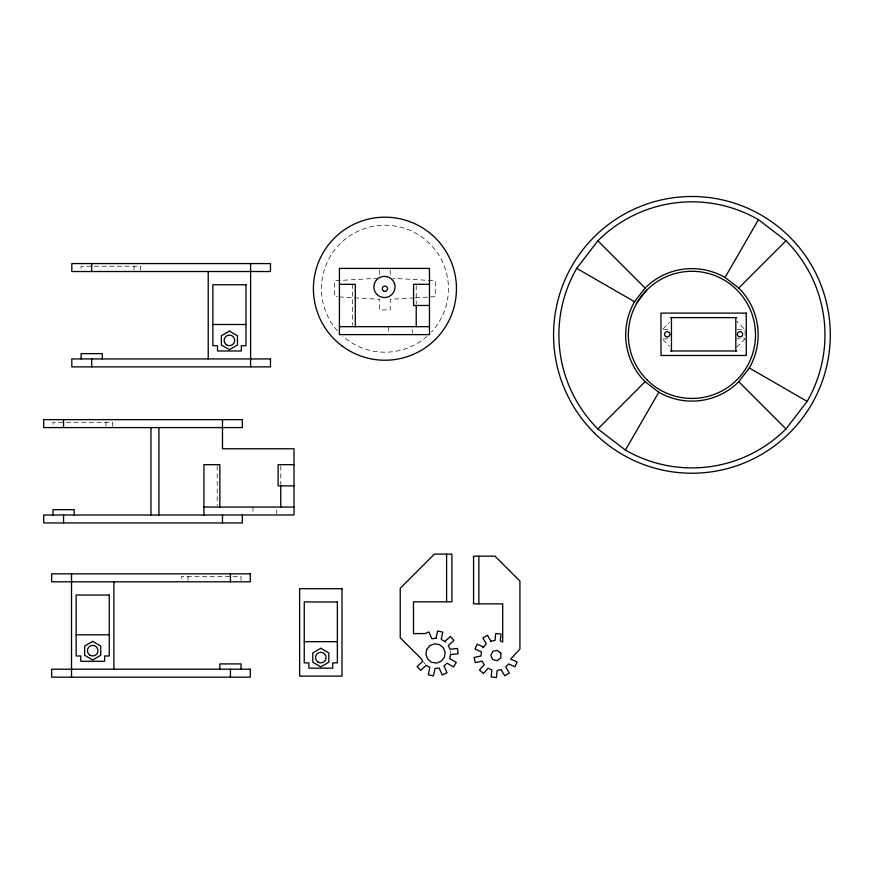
<?xml version="1.0" encoding="UTF-8"?>
<svg xmlns="http://www.w3.org/2000/svg" width="874" height="874" viewBox="0 0 874 874"><rect width="100%" height="100%" fill="white"/><g stroke="black" fill="none" stroke-linecap="round" stroke-linejoin="round"><path stroke-width="0.66" stroke-dasharray="4.37 3.28" d="M663.104 328.777L669.593 322.288M736.738 347.207L745.085 338.861L745.085 329.706L736.738 321.37M378.322 278.194L334.611 280.762L334.611 296.657L337.266 296.81M414.079 297.903L390.241 299.301L390.241 309.899L379.644 309.899L379.644 299.301L338.588 296.887M415.401 297.826L435.263 296.657L435.263 280.762L392.885 278.271M663.497 329.706L670.118 329.706M737.132 329.706L745.085 329.706M663.497 338.861L670.118 338.861M735.81 338.861L745.085 338.861M663.104 339.789L669.593 346.279M423.639 662.372L425.409 664.349M450.143 650.584L450.427 653.217M416.232 285.623L416.232 304.163M412.233 329.323L412.233 333.3M390.241 270.164L390.241 275.463M388.449 326.679L388.449 333.3M379.644 270.164L379.644 275.463M352.659 284.301L352.659 325.357M280.762 465.995L280.762 484.535M276.763 509.695L276.763 513.672M252.979 507.051L252.979 513.672M241.027 580.478L241.027 576.501L181.431 576.501L181.431 580.478M217.189 465.995L217.189 505.729M188.052 576.501L188.052 580.478M140.681 270.197L140.681 266.22L81.085 266.22L81.085 270.197M134.061 266.22L134.061 270.197M112.571 426.261L112.571 422.295L52.975 422.295L52.975 426.261M105.951 422.295L105.951 426.261M337.32 330.722A63.507 63.507 0 0 1 341.352 242.535A63.507 63.507 0 0 1 429.626 243.584A63.507 63.507 0 0 1 431.548 331.836M426.949 336.326A63.507 63.507 0 0 1 342.761 336.173"/><path stroke-width="1.31" d="M436.039 638.293L437.59 631.006L442.768 632.11L441.228 639.342L445.587 642.019M625.413 450.077A133.034 133.034 0 0 0 785.988 428.937L807.139 401.385A133.034 133.034 0 0 0 785.988 240.798L758.435 219.658A133.034 133.034 0 0 0 597.86 240.798L576.72 268.351A133.034 133.034 0 0 0 597.86 428.937L625.413 450.077L658.799 392.229A66.238 66.238 0 0 0 738.759 381.709L749.291 367.987A66.238 66.238 0 0 0 738.759 288.027L725.049 277.495A66.238 66.238 0 0 0 645.088 288.027L634.557 301.748A66.238 66.238 0 0 0 645.088 381.709L658.799 392.229M725.049 277.495L758.435 219.658M636.447 303.191L646.979 289.48M482.972 647.743L486.294 643.854L482.863 637.9L487.452 635.256L490.904 641.243M597.86 428.937L645.088 381.709M738.759 288.027L785.988 240.798M444.8 641.527L450.383 636.501L453.934 640.445L448.373 645.438L449.99 649.262L457.506 648.475L458.063 653.741L450.58 654.528L449.662 658.559L456.239 662.35L453.584 666.938L447.029 663.148L443.959 665.879L447.051 672.816L442.211 674.968L439.119 668.042L435.044 668.468L433.46 675.897L428.282 674.794L429.855 667.365L426.283 665.332L420.667 670.391L417.117 666.458L422.754 661.378L421.257 658.745L400.237 637.823L400.237 588.289L434.411 554.116L451.891 554.116L451.891 601.793L413.489 601.793L413.489 633.584L425.114 633.584L428.839 631.924L431.876 638.73L436.454 638.249M490.511 641.33L495.012 640.369L495.733 633.486L500.999 634.043L500.278 640.882L502.703 642.019L502.703 603.847L473.566 603.847L473.566 556.17L495.023 556.17L519.921 581.068L519.921 649.142L510.591 659.062L517.124 661.968L514.972 666.807L508.537 663.945L505.773 666.982L509.302 673.1L504.713 675.755L501.184 669.637L497.164 670.489L496.432 677.514L491.166 676.957L491.898 669.932L488.14 668.282L483.431 673.515L479.487 669.965L484.207 664.721L482.098 661.181L475.259 662.634L474.156 657.456L481.028 655.992L481.388 651.851L475.041 649.032L477.193 644.193L483.573 647.033M339.418 284.301L355.303 284.301L355.303 326.679M429.473 284.301L413.577 284.301L413.577 305.485L429.473 305.485M670.522 317.601L736.738 317.601M212.863 324.494L245.965 324.494M339.418 326.679L429.473 326.679M670.522 350.977L736.738 350.977M294.014 464.673L278.118 464.673L278.118 485.857L294.014 485.857M203.948 507.051L294.014 507.051M76.147 634.775L109.261 634.775M304.25 641.68L337.364 641.68M576.72 268.351L634.557 301.748M749.291 367.987L807.139 401.385M597.86 240.798L645.088 288.027M738.759 381.709L785.988 428.937M735.81 317.601L735.81 350.977M671.451 317.601L671.451 350.977M478.865 556.17L478.865 603.847M446.592 554.116L446.592 601.793M416.232 305.485L416.232 326.679M280.762 485.857L280.762 507.051M250.609 263.577L250.609 366.872M242.36 514.994L242.36 522.947L43.7 522.947L43.7 514.994L294.014 514.994L294.014 448.777L222.488 448.777L222.488 419.64M241.027 669.211L241.027 663.912L219.844 663.912L219.844 669.211M230.441 573.857L230.441 581.8M230.441 669.211L230.441 677.153M222.488 514.994L222.488 522.947M219.844 507.051L219.844 464.673L203.948 464.673L203.948 514.994M208.22 271.519L208.22 358.93M158.926 427.583L158.926 514.994M150.973 427.583L150.973 514.994M113.893 581.8L113.893 669.211M102.269 358.93L102.269 353.631L81.085 353.631L81.085 358.93M91.683 263.577L91.683 271.519M91.683 358.93L91.683 366.872M74.159 514.994L74.159 509.695L52.975 509.695L52.975 514.994M71.515 573.857L71.515 677.153M63.562 419.64L63.562 427.583M63.562 514.994L63.562 522.947M500.889 653.271L500.824 657.871L497.186 660.678L492.718 659.597L490.784 655.424L492.838 651.305L497.339 650.354L500.889 653.271M426.698 649.513L425.911 654.462L427.703 659.127L431.592 662.284L436.541 663.06L441.206 661.268L444.353 657.379L445.139 652.441L443.347 647.765L439.458 644.619L434.52 643.832L429.844 645.624L426.698 649.513M229.414 331.115L221.384 335.758L221.384 345.022L229.414 349.655L237.444 345.022L237.444 335.758L229.414 331.115M92.699 641.396L84.669 646.039L84.669 655.303L92.699 659.936L100.729 655.303L100.729 646.039L92.699 641.396M320.802 648.3L312.783 652.944L312.783 662.208L320.802 666.851L328.832 662.208L328.832 652.944L320.802 648.3M270.47 263.577L71.81 263.577L71.81 271.519L270.47 271.519L270.47 263.577M429.473 268.405L339.418 268.405L339.418 334.622L429.473 334.622L429.473 268.405M245.965 284.76L212.863 284.76L212.863 345.689L217.495 345.689L217.495 350.987L241.333 350.987L241.333 345.689L245.965 345.689L245.965 284.76M746.276 313.1L660.984 313.1L660.984 355.478L746.276 355.478L746.276 313.1M270.47 358.93L71.81 358.93L71.81 366.872L270.47 366.872L270.47 358.93M242.36 419.64L43.7 419.64L43.7 427.583L242.36 427.583L242.36 419.64M250.303 573.857L51.642 573.857L51.642 581.8L250.303 581.8L250.303 573.857M341.996 588.705L299.618 588.705L299.618 676.115L341.996 676.115L341.996 588.705M109.261 595.041L76.147 595.041L76.147 655.97L80.779 655.97L80.779 661.268L104.618 661.268L104.618 655.97L109.261 655.97L109.261 595.041M337.364 601.957L304.25 601.957L304.25 662.874L308.883 662.874L308.883 668.173L332.721 668.173L332.721 662.874L337.364 662.874L337.364 601.957M250.303 669.211L51.642 669.211L51.642 677.153L250.303 677.153L250.303 669.211M387.018 276.665L384.265 276.359A10.597 10.597 0 0 0 381.872 297.226L384.626 297.542A10.597 10.597 0 0 0 387.018 276.665M646.979 379.819A63.573 63.573 0 0 0 753.333 351.315A63.573 63.573 0 0 0 675.471 273.464A63.573 63.573 0 0 0 646.979 379.819M594.08 432.706A138.376 138.376 0 0 0 825.58 370.674A138.376 138.376 0 0 0 656.112 201.206A138.376 138.376 0 0 0 594.08 432.706M665.879 336.577A2.644 2.644 0 0 0 669.855 334.283A2.644 2.644 0 0 0 665.879 331.989A2.644 2.644 0 0 0 665.879 336.577M738.727 336.577A2.644 2.644 0 0 0 742.692 334.283A2.644 2.644 0 0 0 738.727 331.989A2.644 2.644 0 0 0 738.727 336.577M317.688 661.858A5.299 5.299 0 0 0 326.078 658.133A5.299 5.299 0 0 0 318.649 652.736A5.299 5.299 0 0 0 317.688 661.858M226.3 344.673A5.299 5.299 0 0 0 234.68 340.947A5.299 5.299 0 0 0 227.262 335.55A5.299 5.299 0 0 0 226.3 344.673M89.585 654.954A5.299 5.299 0 0 0 97.975 651.228A5.299 5.299 0 0 0 90.546 645.831A5.299 5.299 0 0 0 89.585 654.954M383.62 290.998A2.644 2.644 0 0 0 387.586 288.704A2.644 2.644 0 0 0 383.62 286.41A2.644 2.644 0 0 0 383.62 290.998M341.876 345.809A71.515 71.515 0 0 0 455.922 297.455A71.515 71.515 0 0 0 357.029 222.859A71.515 71.515 0 0 0 341.876 345.809"/></g></svg>
